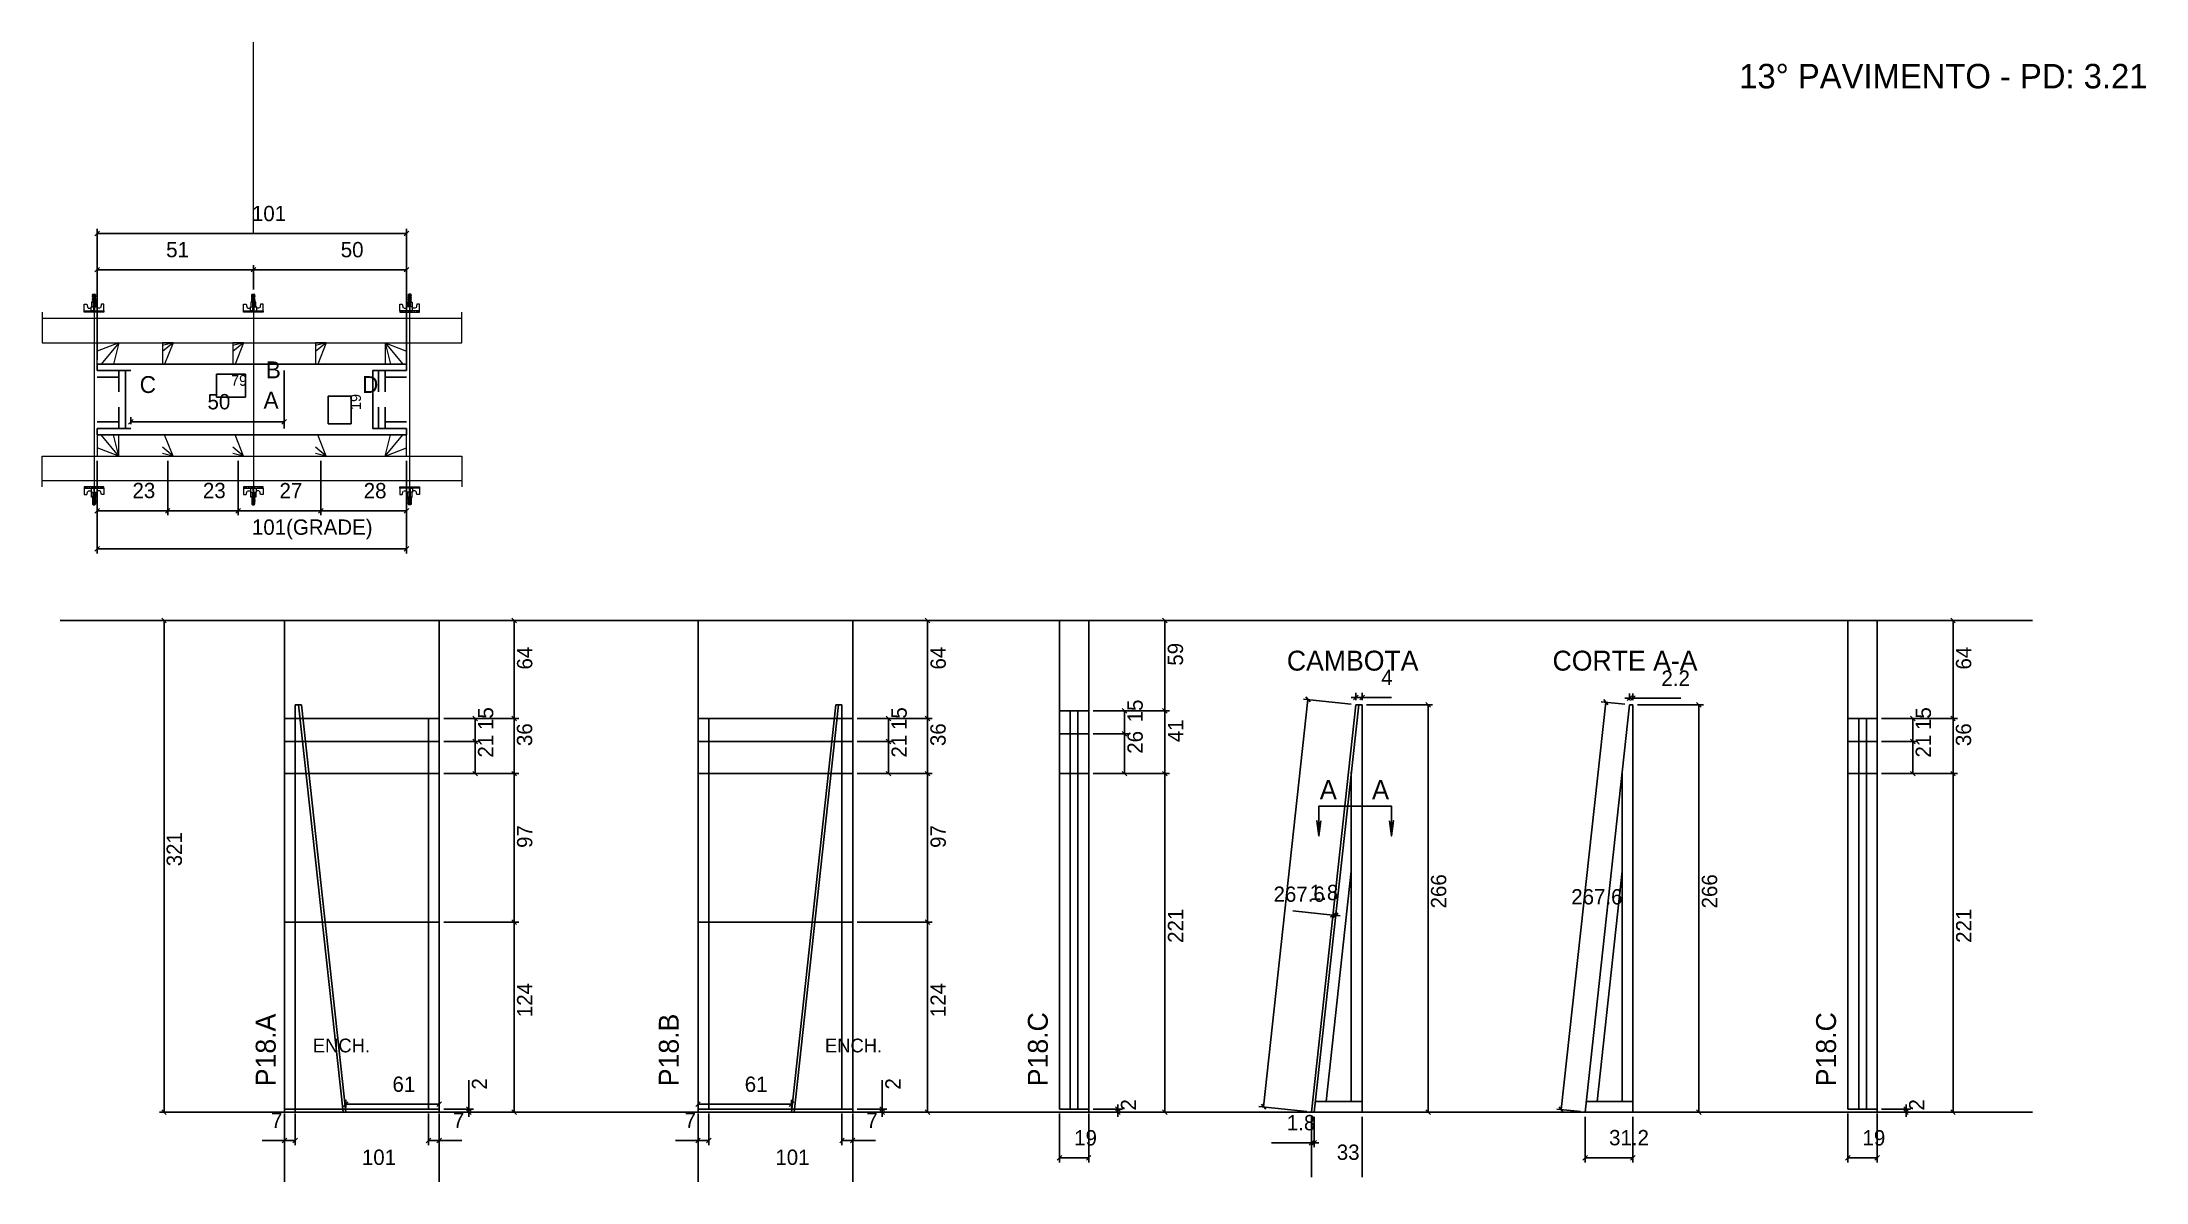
# Model space of a CAD drawing. Header units: metres. Extents: x 6071 to 7445, y 7520 to 8264.
import ezdxf

# ---------------------------------------------------------------- set-up
doc = ezdxf.new("R2010")
doc.units = ezdxf.units.M
for name, color, linetype in [('00 - FELIPE', 7, 'Continuous'), ('1', 7, 'Continuous'), ('9', 7, 'Continuous'), ('CHAPA', 7, 'Continuous'), ('COTA', 7, 'Continuous'), ('Hachura', 7, 'Continuous'), ('Madeira', 7, 'Continuous'), ('NIVEL 2° PAV.', 7, 'Continuous'), ('NOMENCLATURA', 7, 'Continuous'), ('Nível', 7, 'Continuous'), ('Painéis', 7, 'Continuous'), ('Perfil Metálico', 7, 'Continuous'), ('SARR_2.2x7', 7, 'Continuous'), ('SARRAFO', 7, 'Continuous'), ('texto', 7, 'Continuous'), ('Texto Seção', 7, 'Continuous'), ('TEXTO_GERAL', 7, 'Continuous')]:
    doc.layers.add(name, color=color, linetype=linetype)

msp = doc.modelspace()

# ---------------------------------------------------------------- linework, layer by layer
at = {"layer": '00 - FELIPE', "color": 4, "lineweight": 25}
for p, q in [((6869.1, 7568.9), (6898.1, 7834.9)), ((6926.4, 7831.8), (6895.1, 7835.2)), ((6929.4, 7836.3), (6926.4, 7836.3)), ((6929.4, 7834.5), (6929.4, 7839.3)), ((6929.4, 7836.3), (6933.4, 7836.3)), ((6933.4, 7834.5), (6933.4, 7839.3)), ((6933.4, 7836.3), (6952.7, 7836.3)), ((6936.4, 7831.5), (6979.5, 7831.5)), ((6976.5, 7831.5), (6976.5, 7565.5)), ((7063.5, 7567.2), (7092.5, 7833.2)), ((7105.1, 7831.8), (7089.5, 7833.5)), ((7108.1, 7835.8), (7105.1, 7835.8)), ((7108.1, 7834.5), (7108.1, 7838.8)), ((7108.1, 7835.8), (7110.3, 7835.8)), ((7110.3, 7834.5), (7110.3, 7838.8)), ((7110.3, 7835.8), (7141.5, 7835.8)), ((7113.3, 7831.5), (7156.4, 7831.5)), ((7153.4, 7831.5), (7153.4, 7565.5)), ((6914.4, 7694.1), (6888.3, 7697)), ((6916.2, 7693.9), (6914.4, 7694.1)), ((6916.2, 7693.9), (6919.2, 7693.6)), ((6914.1, 7691.4), (6914.1, 7691.1)), ((6915.9, 7691.2), (6915.9, 7690.9)), ((6269.8, 7568.5), (6269.8, 7573.6)), ((6269.8, 7570.6), (6330.8, 7570.6)), ((6330.8, 7568.5), (6330.8, 7573.6)), ((6499.8, 7568.5), (6499.8, 7573.6)), ((6560.8, 7570.6), (6499.8, 7570.6)), ((6560.8, 7568.5), (6560.8, 7573.6)), ((6897.4, 7565.8), (6866.1, 7569.2)), ((6900.4, 7562.7), (6900.4, 7542.5)), ((6900.4, 7562.5), (6900.4, 7523.1)), ((6902.2, 7562.5), (6902.2, 7542.5)), ((6933.4, 7562.5), (6933.4, 7523.1)), ((6936.4, 7565.5), (6979.5, 7565.5)), ((7076.1, 7565.8), (7060.5, 7567.5)), ((7079.1, 7562.5), (7079.1, 7532.6)), ((7110.3, 7562.5), (7110.3, 7532.6)), ((7113.3, 7565.5), (7156.4, 7565.5)), ((6900.4, 7545.5), (6874.2, 7545.5)), ((6902.2, 7545.5), (6900.4, 7545.5)), ((6902.2, 7545.5), (6905.2, 7545.5)), ((7079.1, 7535.6), (7110.3, 7535.6))]:
    msp.add_line(p, q, dxfattribs=at)
at = {"layer": '00 - FELIPE', "color": 0, "lineweight": 25}
for p, q in [((6899.5, 7833.3), (6896.8, 7836.6)), ((6927.9, 7834.8), (6930.9, 7837.8)), ((6934.9, 7837.8), (6931.9, 7834.8)), ((6978, 7830), (6975, 7833)), ((7093.8, 7831.5), (7091.2, 7834.9)), ((7106.6, 7834.3), (7109.6, 7837.3)), ((7111.8, 7837.3), (7108.8, 7834.3)), ((7154.9, 7830), (7151.9, 7833)), ((6912.8, 7692.8), (6916.1, 7695.5)), ((6917.9, 7695.3), (6914.6, 7692.6)), ((6271.3, 7572.1), (6268.3, 7569.1)), ((6329.3, 7569.1), (6332.3, 7572.1)), ((6501.3, 7572.1), (6498.3, 7569.1)), ((6559.3, 7569.1), (6562.3, 7572.1)), ((6867.8, 7570.6), (6870.5, 7567.3)), ((6975, 7567), (6978, 7564)), ((7062.2, 7568.9), (7064.8, 7565.5)), ((7151.9, 7567), (7154.9, 7564)), ((6898.9, 7544), (6901.9, 7547)), ((6903.7, 7547), (6900.7, 7544)), ((7080.6, 7537.1), (7077.6, 7534.1)), ((7108.8, 7534.1), (7111.8, 7537.1))]:
    msp.add_line(p, q, dxfattribs=at)
at = {"layer": '9', "color": 9, "lineweight": 25}
for points in [[(6952.6, 7765.3), (6905.2, 7765.3), (6905.2, 7745.8), (6903.9, 7755.7), (6905.2, 7745.8), (6906.5, 7755.7)], [(6905.2, 7765.3), (6952.6, 7765.3), (6952.6, 7745.8), (6953.9, 7755.7), (6952.6, 7745.8), (6951.3, 7755.7)]]:
    msp.add_lwpolyline(points, dxfattribs=at)
at = {"layer": 'CHAPA', "color": 1, "lineweight": 25}
for points in [[(6107.5, 8049.8), (6107.5, 8053.8), (6309.5, 8053.8), (6309.5, 8049.8)], [(6107.5, 8049.8), (6107.5, 8053.8), (6309.5, 8053.8), (6309.5, 8049.8)], [(6129.5, 8049.8), (6125.9, 8049.8), (6125.9, 8011.8), (6129.5, 8011.8)], [(6129.5, 8049.8), (6125.9, 8049.8), (6125.9, 8011.8), (6129.5, 8011.8)], [(6291.1, 8049.8), (6287.5, 8049.8), (6287.5, 8011.8), (6291.1, 8011.8)], [(6291.1, 8049.8), (6287.5, 8049.8), (6287.5, 8011.8), (6291.1, 8011.8)], [(6107.5, 8011.8), (6107.5, 8007.8), (6309.5, 8007.8), (6309.5, 8011.8)], [(6107.5, 8011.8), (6107.5, 8007.8), (6309.5, 8007.8), (6309.5, 8011.8)]]:
    msp.add_lwpolyline(points, dxfattribs=at)
at = {"layer": 'COTA', "color": 0, "lineweight": 25}
for p, q in [((6109, 8140.7), (6106, 8137.7)), ((6308, 8137.7), (6311, 8140.7)), ((6109, 8117.1), (6106, 8114.1)), ((6211, 8117.1), (6208, 8114.1)), ((6208, 8114.1), (6211, 8117.1)), ((6308, 8114.1), (6311, 8117.1)), ((6131, 8017.8), (6128, 8014.8)), ((6228, 8014.8), (6231, 8017.8)), ((6109, 7959.7), (6106, 7956.7)), ((6152, 7956.7), (6155, 7959.7)), ((6155, 7959.7), (6152, 7956.7)), ((6198, 7956.7), (6201, 7959.7)), ((6201, 7959.7), (6198, 7956.7)), ((6252, 7956.7), (6255, 7959.7)), ((6255, 7959.7), (6252, 7956.7)), ((6308, 7956.7), (6311, 7959.7)), ((6109, 7934.8), (6106, 7931.8)), ((6308, 7931.8), (6311, 7934.8)), ((6381.2, 7885), (6378.2, 7888)), ((6651.2, 7885), (6648.2, 7888)), ((6806.1, 7885), (6803.1, 7888)), ((7320.8, 7885), (7317.8, 7888)), ((6378.2, 7824), (6381.2, 7821)), ((6648.2, 7824), (6651.2, 7821)), ((6803.1, 7829), (6806.1, 7826)), ((7317.8, 7824), (7320.8, 7821)), ((6381.2, 7785), (6378.2, 7788)), ((6651.2, 7785), (6648.2, 7788)), ((6806.1, 7785), (6803.1, 7788)), ((7320.8, 7785), (7317.8, 7788)), ((6381.2, 7688), (6378.2, 7691)), ((6378.2, 7691), (6381.2, 7688)), ((6651.2, 7688), (6648.2, 7691)), ((6648.2, 7691), (6651.2, 7688)), ((6348.6, 7569), (6351.6, 7566)), ((6351.6, 7564), (6348.6, 7567)), ((6378.2, 7567), (6381.2, 7564)), ((6618.6, 7569), (6621.6, 7566)), ((6621.6, 7564), (6618.6, 7567)), ((6648.2, 7567), (6651.2, 7564)), ((6772.4, 7569), (6775.4, 7566)), ((6775.4, 7564), (6772.4, 7567)), ((6803.1, 7567), (6806.1, 7564)), ((7287.1, 7569), (7290.1, 7566)), ((7290.1, 7564), (7287.1, 7567)), ((7317.8, 7567), (7320.8, 7564)), ((6231.3, 7548.5), (6228.3, 7545.5)), ((6235.3, 7545.5), (6238.3, 7548.5)), ((6325.3, 7548.5), (6322.3, 7545.5)), ((6329.3, 7545.5), (6332.3, 7548.5)), ((6501.3, 7548.5), (6498.3, 7545.5)), ((6505.3, 7545.5), (6508.3, 7548.5)), ((6595.3, 7548.5), (6592.3, 7545.5)), ((6599.3, 7545.5), (6602.3, 7548.5)), ((6737.4, 7537.1), (6734.4, 7534.1)), ((6753.4, 7534.1), (6756.4, 7537.1)), ((7252.2, 7537.1), (7249.2, 7534.1)), ((7268.2, 7534.1), (7271.2, 7537.1))]:
    msp.add_line(p, q, dxfattribs=at)
at = {"layer": 'COTA', "color": 241, "lineweight": 25}
for p, q in [((6107.5, 8056.8), (6107.5, 8142.2)), ((6309.5, 8139.2), (6107.5, 8139.2)), ((6309.5, 8056.8), (6309.5, 8142.2)), ((6107.5, 8090.8), (6107.5, 8118.6)), ((6107.5, 8115.6), (6209.5, 8115.6)), ((6209.5, 8102.6), (6209.5, 8118.6)), ((6209.5, 8102.6), (6209.5, 8118.6)), ((6309.5, 8115.6), (6209.5, 8115.6)), ((6309.5, 8090.8), (6309.5, 8118.6)), ((6229.5, 8011.8), (6229.5, 8049.8)), ((6129.5, 8014.8), (6129.5, 8019.3)), ((6129.5, 8016.3), (6229.5, 8016.3)), ((6229.5, 8014.8), (6229.5, 8019.3)), ((6107.5, 7990.8), (6107.5, 7930.3)), ((6107.5, 7990.8), (6107.5, 7955.2)), ((6153.5, 7990.8), (6153.5, 7955.2)), ((6153.5, 7990.8), (6153.5, 7955.2)), ((6199.5, 7990.8), (6199.5, 7955.2)), ((6199.5, 7990.8), (6199.5, 7955.2)), ((6253.5, 7990.8), (6253.5, 7955.2)), ((6253.5, 7990.8), (6253.5, 7955.2)), ((6309.5, 7990.8), (6309.5, 7930.3)), ((6309.5, 7990.8), (6309.5, 7955.2)), ((6107.5, 7958.2), (6153.5, 7958.2)), ((6153.5, 7958.2), (6199.5, 7958.2)), ((6199.5, 7958.2), (6253.5, 7958.2)), ((6253.5, 7958.2), (6309.5, 7958.2)), ((6309.5, 7933.3), (6107.5, 7933.3)), ((6229.8, 7886.5), (6330.8, 7886.5)), ((6229.8, 7822.5), (6229.8, 7886.5)), ((6330.8, 7886.5), (6330.8, 7822.5)), ((6499.8, 7886.5), (6600.8, 7886.5)), ((6499.8, 7822.5), (6499.8, 7886.5)), ((6600.8, 7886.5), (6600.8, 7822.5)), ((6240.8, 7831.5), (6236.8, 7831.5)), ((6236.8, 7831.5), (6236.8, 7822.5)), ((6268, 7565.5), (6239, 7831.5)), ((6269.8, 7565.5), (6240.8, 7831.5)), ((6589.8, 7831.5), (6560.8, 7565.5)), ((6591.6, 7831.5), (6562.6, 7565.5)), ((6593.8, 7831.5), (6589.8, 7831.5)), ((6593.8, 7822.5), (6593.8, 7831.5)), ((6236.8, 7565.5), (6236.8, 7567.5)), ((6269.8, 7565.5), (6236.8, 7565.5))]:
    msp.add_line(p, q, dxfattribs=at)
at = {"layer": 'COTA', "color": 180, "lineweight": 25}
for p, q in [((6204.4, 8047.3), (6185.4, 8047.3)), ((6185.4, 8047.3), (6185.4, 8032.3)), ((6204.4, 8032.3), (6204.4, 8047.3)), ((6185.4, 8032.3), (6204.4, 8032.3)), ((6273.2, 8033), (6258.2, 8033)), ((6258.2, 8033), (6258.2, 8015)), ((6273.2, 8015), (6273.2, 8033)), ((6258.2, 8015), (6273.2, 8015))]:
    msp.add_line(p, q, dxfattribs=at)
at = {"layer": 'COTA', "color": 4, "lineweight": 25}
for p, q in [((6333.8, 7886.5), (6382.7, 7886.5)), ((6379.7, 7822.5), (6379.7, 7886.5)), ((6603.8, 7886.5), (6652.7, 7886.5)), ((6649.7, 7822.5), (6649.7, 7886.5)), ((6757.9, 7886.5), (6807.6, 7886.5)), ((6804.6, 7827.5), (6804.6, 7886.5)), ((7272.7, 7886.5), (7322.3, 7886.5)), ((7319.3, 7822.5), (7319.3, 7886.5)), ((6333.8, 7822.5), (6382.7, 7822.5)), ((6603.8, 7822.5), (6652.7, 7822.5)), ((6757.9, 7827.5), (6807.6, 7827.5)), ((7272.7, 7822.5), (7322.3, 7822.5)), ((6333.8, 7786.5), (6382.7, 7786.5)), ((6379.7, 7786.5), (6379.7, 7689.5)), ((6603.8, 7786.5), (6652.7, 7786.5)), ((6649.7, 7786.5), (6649.7, 7689.5)), ((6757.9, 7786.5), (6807.6, 7786.5)), ((6804.6, 7565.5), (6804.6, 7786.5)), ((7272.7, 7786.5), (7322.3, 7786.5)), ((7319.3, 7565.5), (7319.3, 7786.5)), ((6333.8, 7689.5), (6382.7, 7689.5)), ((6333.8, 7689.5), (6382.7, 7689.5)), ((6379.7, 7565.5), (6379.7, 7689.5)), ((6603.8, 7689.5), (6652.7, 7689.5)), ((6603.8, 7689.5), (6652.7, 7689.5)), ((6649.7, 7565.5), (6649.7, 7689.5)), ((6350.1, 7567.5), (6350.1, 7586.3)), ((6620.1, 7567.5), (6620.1, 7586.3)), ((6773.9, 7567.5), (6773.9, 7570.5)), ((7288.6, 7567.5), (7288.6, 7570.5)), ((6229.8, 7564.5), (6229.8, 7519.9)), ((6229.8, 7562.5), (6229.8, 7544)), ((6236.8, 7564.5), (6236.8, 7544)), ((6323.8, 7564.5), (6323.8, 7544)), ((6330.8, 7564.5), (6330.8, 7519.9)), ((6330.8, 7562.5), (6330.8, 7544)), ((6333.8, 7567.5), (6353.1, 7567.5)), ((6333.8, 7565.5), (6353.1, 7565.5)), ((6333.8, 7565.5), (6382.7, 7565.5)), ((6350.1, 7565.5), (6350.1, 7567.5)), ((6350.1, 7565.5), (6350.1, 7562.5)), ((6499.8, 7564.5), (6499.8, 7519.9)), ((6499.8, 7562.5), (6499.8, 7544)), ((6506.8, 7564.5), (6506.8, 7544)), ((6593.8, 7564.5), (6593.8, 7544)), ((6600.8, 7564.5), (6600.8, 7519.9)), ((6600.8, 7562.5), (6600.8, 7544)), ((6603.8, 7567.5), (6623.1, 7567.5)), ((6603.8, 7565.5), (6623.1, 7565.5)), ((6603.8, 7565.5), (6652.7, 7565.5)), ((6620.1, 7565.5), (6620.1, 7567.5)), ((6620.1, 7565.5), (6620.1, 7562.5)), ((6735.9, 7564.5), (6735.9, 7532.6)), ((6754.9, 7564.5), (6754.9, 7532.6)), ((6757.9, 7567.5), (6776.9, 7567.5)), ((6757.9, 7565.5), (6776.9, 7565.5)), ((6757.9, 7565.5), (6807.6, 7565.5)), ((6773.9, 7565.5), (6773.9, 7567.5)), ((6773.9, 7565.5), (6773.9, 7562.5)), ((7250.7, 7564.5), (7250.7, 7532.6)), ((7269.7, 7564.5), (7269.7, 7532.6)), ((7272.7, 7567.5), (7291.6, 7567.5)), ((7272.7, 7565.5), (7291.6, 7565.5)), ((7272.7, 7565.5), (7322.3, 7565.5)), ((7288.6, 7565.5), (7288.6, 7567.5)), ((7288.6, 7565.5), (7288.6, 7562.5)), ((6229.8, 7547), (6215.1, 7547)), ((6236.8, 7547), (6229.8, 7547)), ((6323.8, 7547), (6330.8, 7547)), ((6330.8, 7547), (6345.6, 7547)), ((6499.8, 7547), (6485.1, 7547)), ((6506.8, 7547), (6499.8, 7547)), ((6593.8, 7547), (6600.8, 7547)), ((6600.8, 7547), (6615.6, 7547)), ((6735.9, 7535.6), (6754.9, 7535.6)), ((7250.7, 7535.6), (7269.7, 7535.6))]:
    msp.add_line(p, q, dxfattribs=at)
at = {"layer": 'COTA', "color": 241, "lineweight": 25}
for points in [[(6754.9, 7827.5), (6754.9, 7886.5), (6735.9, 7886.5), (6735.9, 7827.5)], [(7269.7, 7822.5), (7269.7, 7886.5), (7250.7, 7886.5), (7250.7, 7822.5)]]:
    msp.add_lwpolyline(points, dxfattribs=at)
at = {"layer": 'Hachura', "color": 0, "lineweight": 9}
for p, q in [((6099, 8087.8), (6099, 8093)), ((6099, 8093), (6100.7, 8093)), ((6100.7, 8093), (6101.3, 8090.8)), ((6107.1, 8094.5), (6103.8, 8094.5)), ((6107.1, 8094.5), (6103.8, 8094.5)), ((6103.8, 8094.5), (6103.8, 8091.3)), ((6106.5, 8097.6), (6104.3, 8098.7)), ((6106.5, 8096.4), (6104.3, 8097.5)), ((6106.5, 8095.3), (6104.3, 8096.3)), ((6105.6, 8094.5), (6104.3, 8095.2)), ((6104.4, 8099.3), (6104.8, 8099.6)), ((6104.4, 8099), (6104.4, 8099.3)), ((6106.4, 8099.3), (6104.4, 8099.3)), ((6104.4, 8099), (6106.4, 8098)), ((6104.4, 8099), (6106.4, 8098)), ((6104.4, 8098.9), (6106.5, 8097.8)), ((6104.4, 8097.8), (6104.4, 8098.5)), ((6106.4, 8097.5), (6104.4, 8098.5)), ((6104.4, 8097.8), (6106.4, 8096.9)), ((6104.4, 8097.7), (6106.5, 8096.7)), ((6104.4, 8096.7), (6104.4, 8097.3)), ((6106.4, 8096.3), (6104.4, 8097.3)), ((6104.4, 8097.1), (6104.4, 8097.3)), ((6104.4, 8096.7), (6106.4, 8095.7)), ((6104.4, 8096.6), (6106.5, 8095.5)), ((6104.4, 8095.5), (6104.4, 8096.2)), ((6106.4, 8095.2), (6104.4, 8096.2)), ((6104.4, 8095.5), (6106.4, 8094.5)), ((6105.3, 8094.5), (6104.4, 8095)), ((6104.4, 8094.5), (6104.4, 8095)), ((6104.8, 8099.6), (6106, 8099.6)), ((6104.8, 8094.5), (6104.8, 8091.3)), ((6106.4, 8098.7), (6105.1, 8099.3)), ((6106.5, 8098.7), (6105.3, 8099.3)), ((6105.9, 8099.3), (6106.5, 8099)), ((6106.4, 8099.3), (6106, 8099.6)), ((6106.1, 8099.3), (6106.4, 8099.2)), ((6106.4, 8098.7), (6106.4, 8098)), ((6106.4, 8096.9), (6106.4, 8097.5)), ((6106.4, 8096.1), (6106.4, 8096.3)), ((6106.4, 8096.1), (6106.4, 8095.7)), ((6106.4, 8095.2), (6106.4, 8094.5)), ((6106.4, 8094.5), (6106.4, 8091.3)), ((6107.1, 8091.3), (6107.1, 8094.5)), ((6110.2, 8093), (6109.7, 8090.8)), ((6111.9, 8093), (6110.2, 8093)), ((6111.9, 8088.7), (6111.9, 8093)), ((6203, 8087.8), (6203, 8093)), ((6203, 8093), (6204.7, 8093)), ((6204.7, 8093), (6205.3, 8090.8)), ((6211.1, 8094.5), (6207.8, 8094.5)), ((6211.1, 8094.5), (6207.8, 8094.5)), ((6207.8, 8094.5), (6207.8, 8091.3)), ((6210.5, 8097.6), (6208.3, 8098.7)), ((6210.5, 8096.4), (6208.3, 8097.5)), ((6210.5, 8095.3), (6208.3, 8096.3)), ((6209.6, 8094.5), (6208.3, 8095.2)), ((6208.4, 8099.3), (6208.8, 8099.6)), ((6208.4, 8099), (6208.4, 8099.3)), ((6210.4, 8099.3), (6208.4, 8099.3)), ((6208.4, 8099), (6210.4, 8098)), ((6208.4, 8099), (6210.4, 8098)), ((6208.4, 8098.9), (6210.5, 8097.8)), ((6208.4, 8097.8), (6208.4, 8098.5)), ((6210.4, 8097.5), (6208.4, 8098.5)), ((6208.4, 8097.8), (6210.4, 8096.9)), ((6208.4, 8097.7), (6210.5, 8096.7)), ((6208.4, 8096.7), (6208.4, 8097.3)), ((6210.4, 8096.3), (6208.4, 8097.3)), ((6208.4, 8097.1), (6208.4, 8097.3)), ((6208.4, 8096.7), (6210.4, 8095.7)), ((6208.4, 8096.6), (6210.5, 8095.5)), ((6208.4, 8095.5), (6208.4, 8096.2)), ((6210.4, 8095.2), (6208.4, 8096.2)), ((6208.4, 8095.5), (6210.4, 8094.5)), ((6209.3, 8094.5), (6208.4, 8095)), ((6208.4, 8094.5), (6208.4, 8095)), ((6208.8, 8099.6), (6210, 8099.6)), ((6208.8, 8094.5), (6208.8, 8091.3)), ((6210.4, 8098.7), (6209.1, 8099.3)), ((6210.5, 8098.7), (6209.3, 8099.3)), ((6209.9, 8099.3), (6210.5, 8099)), ((6210.4, 8099.3), (6210, 8099.6)), ((6210.1, 8099.3), (6210.4, 8099.2)), ((6210.4, 8098.7), (6210.4, 8098)), ((6210.4, 8096.9), (6210.4, 8097.5)), ((6210.4, 8096.1), (6210.4, 8096.3)), ((6210.4, 8096.1), (6210.4, 8095.7)), ((6210.4, 8095.2), (6210.4, 8094.5)), ((6210.4, 8094.5), (6210.4, 8091.3)), ((6211.1, 8091.3), (6211.1, 8094.5)), ((6214.2, 8093), (6213.7, 8090.8)), ((6215.9, 8093), (6214.2, 8093)), ((6215.9, 8088.7), (6215.9, 8093)), ((6305, 8088.7), (6305, 8093)), ((6305, 8093), (6306.7, 8093)), ((6306.7, 8093), (6307.3, 8090.8)), ((6309.8, 8094.5), (6313.1, 8094.5)), ((6309.8, 8094.5), (6313.1, 8094.5)), ((6309.8, 8091.3), (6309.8, 8094.5)), ((6311.1, 8099.3), (6310.4, 8099)), ((6312.6, 8098.9), (6310.4, 8097.8)), ((6312.6, 8097.7), (6310.4, 8096.7)), ((6312.6, 8096.6), (6310.4, 8095.5)), ((6310.5, 8098.7), (6311.6, 8099.3)), ((6310.5, 8097.6), (6312.6, 8098.7)), ((6310.5, 8096.4), (6312.6, 8097.5)), ((6310.5, 8095.3), (6312.6, 8096.3)), ((6310.6, 8099.3), (6310.9, 8099.6)), ((6310.8, 8099.3), (6310.6, 8099.2)), ((6310.6, 8098.7), (6311.9, 8099.3)), ((6310.6, 8099.3), (6312.5, 8099.3)), ((6312.5, 8099), (6310.6, 8098)), ((6312.5, 8099), (6310.6, 8098)), ((6310.6, 8098.7), (6310.6, 8098)), ((6310.6, 8097.5), (6312.5, 8098.5)), ((6312.5, 8097.8), (6310.6, 8096.9)), ((6310.6, 8096.9), (6310.6, 8097.5)), ((6310.6, 8096.3), (6312.5, 8097.3)), ((6312.5, 8096.7), (6310.6, 8095.7)), ((6310.6, 8096.1), (6310.6, 8096.3)), ((6310.6, 8095.2), (6312.5, 8096.2)), ((6310.6, 8096.1), (6310.6, 8095.7)), ((6312.5, 8095.5), (6310.6, 8094.5)), ((6310.6, 8095.2), (6310.6, 8094.5)), ((6310.6, 8094.5), (6310.6, 8091.3)), ((6312.2, 8099.6), (6310.9, 8099.6)), ((6311.3, 8094.5), (6312.6, 8095.2)), ((6311.6, 8094.5), (6312.5, 8095)), ((6312.1, 8094.5), (6312.1, 8091.3)), ((6312.5, 8099.3), (6312.2, 8099.6)), ((6312.5, 8099), (6312.5, 8099.3)), ((6312.5, 8097.8), (6312.5, 8098.5)), ((6312.5, 8096.7), (6312.5, 8097.3)), ((6312.5, 8097.1), (6312.5, 8097.3)), ((6312.5, 8095.5), (6312.5, 8096.2)), ((6312.5, 8094.5), (6312.5, 8095)), ((6313.1, 8094.5), (6313.1, 8091.3)), ((6316.2, 8093), (6315.7, 8090.8)), ((6317.9, 8093), (6316.2, 8093)), ((6317.9, 8087.8), (6317.9, 8093)), ((6099, 8088.7), (6111.9, 8088.7)), ((6099, 8088.7), (6104.2, 8088.7)), ((6111.9, 8087.8), (6099, 8087.8)), ((6099.2, 8088.8), (6099.2, 8087.8)), ((6099.4, 8088.8), (6099.4, 8087.8)), ((6099.7, 8088.8), (6099.7, 8087.8)), ((6100.2, 8088.8), (6100.2, 8087.8)), ((6101, 8088.8), (6101, 8087.8)), ((6101.6, 8090.5), (6103.5, 8090.5)), ((6102.4, 8088.8), (6102.4, 8087.8)), ((6111, 8087.8), (6103.1, 8087.8)), ((6103.5, 8091.3), (6107.4, 8091.3)), ((6103.5, 8088.7), (6103.5, 8091.3)), ((6105.5, 8088.7), (6103.5, 8088.7)), ((6104.2, 8088.7), (6104.8, 8088.7)), ((6104.5, 8088.4), (6104.5, 8088.6)), ((6104.5, 8088), (6104.5, 8088.4)), ((6105.2, 8088.7), (6105.2, 8090.7)), ((6105.5, 8088.7), (6105.5, 8087.8)), ((6105.7, 8090.7), (6105.7, 8088.7)), ((6106.4, 8088.6), (6106.4, 8088.2)), ((6107.4, 8091.3), (6107.1, 8091.3)), ((6107.4, 8091.3), (6107.1, 8091.3)), ((6107.4, 8091.3), (6107.4, 8088.7)), ((6109.3, 8090.5), (6107.4, 8090.5)), ((6108.5, 8088.8), (6108.5, 8087.8)), ((6109.9, 8088.8), (6109.9, 8087.8)), ((6110.8, 8088.8), (6110.8, 8087.8)), ((6111.2, 8088.8), (6111.2, 8087.8)), ((6111.6, 8088.8), (6111.6, 8087.8)), ((6111.8, 8088.8), (6111.8, 8087.8)), ((6111.9, 8088.7), (6111.9, 8087.8)), ((6203, 8088.7), (6215.9, 8088.7)), ((6203, 8088.7), (6208.2, 8088.7)), ((6215.9, 8087.8), (6203, 8087.8)), ((6203.2, 8088.8), (6203.2, 8087.8)), ((6203.4, 8088.8), (6203.4, 8087.8)), ((6203.7, 8088.8), (6203.7, 8087.8)), ((6204.2, 8088.8), (6204.2, 8087.8)), ((6205, 8088.8), (6205, 8087.8)), ((6205.6, 8090.5), (6207.5, 8090.5)), ((6206.4, 8088.8), (6206.4, 8087.8)), ((6215, 8087.8), (6207.1, 8087.8)), ((6207.5, 8091.3), (6211.4, 8091.3)), ((6207.5, 8088.7), (6207.5, 8091.3)), ((6209.5, 8088.7), (6207.5, 8088.7)), ((6208.2, 8088.7), (6208.8, 8088.7)), ((6208.5, 8088.4), (6208.5, 8088.6)), ((6208.5, 8088), (6208.5, 8088.4)), ((6209.2, 8088.7), (6209.2, 8090.7)), ((6209.5, 8088.7), (6209.5, 8087.8)), ((6209.7, 8090.7), (6209.7, 8088.7)), ((6210.4, 8088.6), (6210.4, 8088.2)), ((6211.4, 8091.3), (6211.1, 8091.3)), ((6211.4, 8091.3), (6211.1, 8091.3)), ((6211.4, 8091.3), (6211.4, 8088.7)), ((6213.3, 8090.5), (6211.4, 8090.5)), ((6212.5, 8088.8), (6212.5, 8087.8)), ((6213.9, 8088.8), (6213.9, 8087.8)), ((6214.8, 8088.8), (6214.8, 8087.8)), ((6215.2, 8088.8), (6215.2, 8087.8)), ((6215.6, 8088.8), (6215.6, 8087.8)), ((6215.8, 8088.8), (6215.8, 8087.8)), ((6215.9, 8088.7), (6215.9, 8087.8)), ((6317.9, 8088.7), (6305, 8088.7)), ((6305, 8088.7), (6305, 8087.8)), ((6305, 8087.8), (6317.9, 8087.8)), ((6305.2, 8088.8), (6305.2, 8087.8)), ((6305.4, 8088.8), (6305.4, 8087.8)), ((6305.7, 8088.8), (6305.7, 8087.8)), ((6306, 8087.8), (6313.8, 8087.8)), ((6306.2, 8088.8), (6306.2, 8087.8)), ((6307, 8088.8), (6307, 8087.8)), ((6307.6, 8090.5), (6309.5, 8090.5)), ((6308.4, 8088.8), (6308.4, 8087.8)), ((6313.4, 8091.3), (6309.5, 8091.3)), ((6309.5, 8091.3), (6309.5, 8088.7)), ((6309.5, 8091.3), (6309.8, 8091.3)), ((6309.5, 8091.3), (6309.8, 8091.3)), ((6310.5, 8088.6), (6310.5, 8088.2)), ((6311.3, 8090.7), (6311.3, 8088.7)), ((6311.5, 8088.7), (6313.4, 8088.7)), ((6311.5, 8088.7), (6311.5, 8087.8)), ((6311.8, 8088.7), (6311.8, 8090.7)), ((6312.8, 8088.7), (6312.1, 8088.7)), ((6312.4, 8088.4), (6312.4, 8088.6)), ((6312.4, 8088), (6312.4, 8088.4)), ((6317.9, 8088.7), (6312.8, 8088.7)), ((6313.4, 8088.7), (6313.4, 8091.3)), ((6315.3, 8090.5), (6313.4, 8090.5)), ((6314.5, 8088.8), (6314.5, 8087.8)), ((6315.9, 8088.8), (6315.9, 8087.8)), ((6316.8, 8088.8), (6316.8, 8087.8)), ((6317.2, 8088.8), (6317.2, 8087.8)), ((6317.6, 8088.8), (6317.6, 8087.8)), ((6317.8, 8088.8), (6317.8, 8087.8)), ((6111.9, 7973.8), (6099, 7973.8)), ((6099, 7973.8), (6099, 7968.7)), ((6099, 7972.9), (6111.9, 7972.9)), ((6099, 7972.9), (6104.2, 7972.9)), ((6099, 7968.7), (6100.7, 7968.7)), ((6099.2, 7972.9), (6099.2, 7973.8)), ((6099.4, 7972.9), (6099.4, 7973.8)), ((6099.7, 7972.9), (6099.7, 7973.8)), ((6100.2, 7972.9), (6100.2, 7973.8)), ((6100.7, 7968.7), (6101.3, 7970.9)), ((6101, 7972.9), (6101, 7973.8)), ((6101.6, 7971.1), (6103.5, 7971.1)), ((6102.4, 7972.9), (6102.4, 7973.8)), ((6111, 7973.8), (6103.1, 7973.8)), ((6105.5, 7972.9), (6103.5, 7972.9)), ((6103.5, 7972.9), (6103.5, 7970.4)), ((6103.5, 7970.4), (6107.4, 7970.4)), ((6103.8, 7967.1), (6103.8, 7970.4)), ((6104.2, 7972.9), (6104.8, 7972.9)), ((6104.5, 7973.7), (6104.5, 7973.2)), ((6104.5, 7973.2), (6104.5, 7973)), ((6104.8, 7967.1), (6104.8, 7970.4)), ((6105.2, 7972.9), (6105.2, 7970.9)), ((6105.5, 7972.9), (6105.5, 7973.8)), ((6105.7, 7970.9), (6105.7, 7972.9)), ((6106.4, 7973.1), (6106.4, 7973.5)), ((6106.4, 7967.1), (6106.4, 7970.4)), ((6107.1, 7970.4), (6107.1, 7967.1)), ((6107.4, 7970.4), (6107.1, 7970.4)), ((6107.4, 7970.4), (6107.1, 7970.4)), ((6107.4, 7970.4), (6107.4, 7972.9)), ((6109.3, 7971.1), (6107.4, 7971.1)), ((6108.5, 7972.9), (6108.5, 7973.8)), ((6110.2, 7968.7), (6109.7, 7970.9)), ((6109.9, 7972.9), (6109.9, 7973.8)), ((6111.9, 7968.7), (6110.2, 7968.7)), ((6110.8, 7972.9), (6110.8, 7973.8)), ((6111.2, 7972.9), (6111.2, 7973.8)), ((6111.6, 7972.9), (6111.6, 7973.8)), ((6111.8, 7972.9), (6111.8, 7973.8)), ((6111.9, 7972.9), (6111.9, 7973.8)), ((6111.9, 7972.9), (6111.9, 7968.7)), ((6215.9, 7973.8), (6203, 7973.8)), ((6203, 7973.8), (6203, 7968.7)), ((6203, 7972.9), (6215.9, 7972.9)), ((6203, 7972.9), (6208.2, 7972.9)), ((6203, 7968.7), (6204.7, 7968.7)), ((6203.2, 7972.9), (6203.2, 7973.8)), ((6203.4, 7972.9), (6203.4, 7973.8)), ((6203.7, 7972.9), (6203.7, 7973.8)), ((6204.2, 7972.9), (6204.2, 7973.8)), ((6204.7, 7968.7), (6205.3, 7970.9)), ((6205, 7972.9), (6205, 7973.8)), ((6205.6, 7971.1), (6207.5, 7971.1)), ((6206.4, 7972.9), (6206.4, 7973.8)), ((6215, 7973.8), (6207.1, 7973.8)), ((6209.5, 7972.9), (6207.5, 7972.9)), ((6207.5, 7972.9), (6207.5, 7970.4)), ((6207.5, 7970.4), (6211.4, 7970.4)), ((6207.8, 7967.1), (6207.8, 7970.4)), ((6208.2, 7972.9), (6208.8, 7972.9)), ((6208.5, 7973.7), (6208.5, 7973.2)), ((6208.5, 7973.2), (6208.5, 7973)), ((6208.8, 7967.1), (6208.8, 7970.4)), ((6209.2, 7972.9), (6209.2, 7970.9)), ((6209.5, 7972.9), (6209.5, 7973.8)), ((6209.7, 7970.9), (6209.7, 7972.9)), ((6210.4, 7973.1), (6210.4, 7973.5)), ((6210.4, 7967.1), (6210.4, 7970.4)), ((6211.1, 7970.4), (6211.1, 7967.1)), ((6211.4, 7970.4), (6211.1, 7970.4)), ((6211.4, 7970.4), (6211.1, 7970.4)), ((6211.4, 7970.4), (6211.4, 7972.9)), ((6213.3, 7971.1), (6211.4, 7971.1)), ((6212.5, 7972.9), (6212.5, 7973.8)), ((6214.2, 7968.7), (6213.7, 7970.9)), ((6213.9, 7972.9), (6213.9, 7973.8)), ((6215.9, 7968.7), (6214.2, 7968.7)), ((6214.8, 7972.9), (6214.8, 7973.8)), ((6215.2, 7972.9), (6215.2, 7973.8)), ((6215.6, 7972.9), (6215.6, 7973.8)), ((6215.8, 7972.9), (6215.8, 7973.8)), ((6215.9, 7972.9), (6215.9, 7973.8)), ((6215.9, 7972.9), (6215.9, 7968.7)), ((6305, 7973.8), (6317.9, 7973.8)), ((6305, 7972.9), (6305, 7973.8)), ((6317.9, 7972.9), (6305, 7972.9)), ((6305, 7972.9), (6305, 7968.7)), ((6305, 7968.7), (6306.7, 7968.7)), ((6305.2, 7972.9), (6305.2, 7973.8)), ((6305.4, 7972.9), (6305.4, 7973.8)), ((6305.7, 7972.9), (6305.7, 7973.8)), ((6306, 7973.8), (6313.8, 7973.8)), ((6306.2, 7972.9), (6306.2, 7973.8)), ((6306.7, 7968.7), (6307.3, 7970.9)), ((6307, 7972.9), (6307, 7973.8)), ((6307.6, 7971.1), (6309.5, 7971.1)), ((6308.4, 7972.9), (6308.4, 7973.8)), ((6309.5, 7970.4), (6309.5, 7972.9)), ((6313.4, 7970.4), (6309.5, 7970.4)), ((6309.5, 7970.4), (6309.8, 7970.4)), ((6309.5, 7970.4), (6309.8, 7970.4)), ((6309.8, 7970.4), (6309.8, 7967.1)), ((6310.5, 7973.1), (6310.5, 7973.5)), ((6310.6, 7967.1), (6310.6, 7970.4)), ((6311.3, 7970.9), (6311.3, 7972.9)), ((6311.5, 7972.9), (6311.5, 7973.8)), ((6311.5, 7972.9), (6313.4, 7972.9)), ((6311.8, 7972.9), (6311.8, 7970.9)), ((6312.8, 7972.9), (6312.1, 7972.9)), ((6312.1, 7967.1), (6312.1, 7970.4)), ((6312.4, 7973.7), (6312.4, 7973.2)), ((6312.4, 7973.2), (6312.4, 7973)), ((6317.9, 7972.9), (6312.8, 7972.9)), ((6313.1, 7967.1), (6313.1, 7970.4)), ((6313.4, 7972.9), (6313.4, 7970.4)), ((6315.3, 7971.1), (6313.4, 7971.1)), ((6314.5, 7972.9), (6314.5, 7973.8)), ((6316.2, 7968.7), (6315.7, 7970.9)), ((6315.9, 7972.9), (6315.9, 7973.8)), ((6317.9, 7968.7), (6316.2, 7968.7)), ((6316.8, 7972.9), (6316.8, 7973.8)), ((6317.2, 7972.9), (6317.2, 7973.8)), ((6317.6, 7972.9), (6317.6, 7973.8)), ((6317.8, 7972.9), (6317.8, 7973.8)), ((6317.9, 7973.8), (6317.9, 7968.7)), ((6107.1, 7967.2), (6103.8, 7967.2)), ((6107.1, 7967.1), (6103.8, 7967.1)), ((6105.6, 7967.1), (6104.3, 7966.5)), ((6106.5, 7966.4), (6104.3, 7965.3)), ((6106.5, 7965.2), (6104.3, 7964.2)), ((6106.5, 7964.1), (6104.3, 7963)), ((6104.4, 7966.2), (6106.4, 7967.1)), ((6105.3, 7967.1), (6104.4, 7966.7)), ((6104.4, 7967.1), (6104.4, 7966.7)), ((6106.4, 7966.5), (6104.4, 7965.5)), ((6104.4, 7966.2), (6104.4, 7965.5)), ((6104.4, 7965.1), (6106.5, 7966.2)), ((6104.4, 7965), (6106.4, 7966)), ((6106.4, 7965.3), (6104.4, 7964.4)), ((6104.4, 7965), (6104.4, 7964.4)), ((6104.4, 7963.9), (6106.5, 7965)), ((6104.4, 7963.8), (6106.4, 7964.8)), ((6104.4, 7964.6), (6104.4, 7964.4)), ((6106.4, 7964.2), (6104.4, 7963.2)), ((6104.4, 7962.8), (6106.5, 7963.9)), ((6104.4, 7963.8), (6104.4, 7963.2)), ((6104.4, 7962.7), (6106.4, 7963.6)), ((6104.4, 7962.7), (6106.4, 7963.6)), ((6104.4, 7962.7), (6104.4, 7962.4)), ((6104.4, 7962.4), (6104.8, 7962)), ((6106.4, 7962.4), (6104.4, 7962.4)), ((6104.8, 7962), (6106, 7962)), ((6106.4, 7963), (6105.1, 7962.4)), ((6106.5, 7962.9), (6105.3, 7962.4)), ((6105.9, 7962.4), (6106.5, 7962.7)), ((6106.4, 7962.4), (6106, 7962)), ((6106.1, 7962.4), (6106.4, 7962.5)), ((6106.4, 7966.5), (6106.4, 7967.1)), ((6106.4, 7965.5), (6106.4, 7966)), ((6106.4, 7965.5), (6106.4, 7965.3)), ((6106.4, 7964.8), (6106.4, 7964.2)), ((6106.4, 7963), (6106.4, 7963.6)), ((6211.1, 7967.2), (6207.8, 7967.2)), ((6211.1, 7967.1), (6207.8, 7967.1)), ((6209.6, 7967.1), (6208.3, 7966.5)), ((6210.5, 7966.4), (6208.3, 7965.3)), ((6210.5, 7965.2), (6208.3, 7964.2)), ((6210.5, 7964.1), (6208.3, 7963)), ((6208.4, 7966.2), (6210.4, 7967.1)), ((6209.3, 7967.1), (6208.4, 7966.7)), ((6208.4, 7967.1), (6208.4, 7966.7)), ((6210.4, 7966.5), (6208.4, 7965.5)), ((6208.4, 7966.2), (6208.4, 7965.5)), ((6208.4, 7965.1), (6210.5, 7966.2)), ((6208.4, 7965), (6210.4, 7966)), ((6210.4, 7965.3), (6208.4, 7964.4)), ((6208.4, 7965), (6208.4, 7964.4)), ((6208.4, 7963.9), (6210.5, 7965)), ((6208.4, 7963.8), (6210.4, 7964.8)), ((6208.4, 7964.6), (6208.4, 7964.4)), ((6210.4, 7964.2), (6208.4, 7963.2)), ((6208.4, 7962.8), (6210.5, 7963.9)), ((6208.4, 7963.8), (6208.4, 7963.2)), ((6208.4, 7962.7), (6210.4, 7963.6)), ((6208.4, 7962.7), (6210.4, 7963.6)), ((6208.4, 7962.7), (6208.4, 7962.4)), ((6208.4, 7962.4), (6208.8, 7962)), ((6210.4, 7962.4), (6208.4, 7962.4)), ((6208.8, 7962), (6210, 7962)), ((6210.4, 7963), (6209.1, 7962.4)), ((6210.5, 7962.9), (6209.3, 7962.4)), ((6209.9, 7962.4), (6210.5, 7962.7)), ((6210.4, 7962.4), (6210, 7962)), ((6210.1, 7962.4), (6210.4, 7962.5)), ((6210.4, 7966.5), (6210.4, 7967.1)), ((6210.4, 7965.5), (6210.4, 7966)), ((6210.4, 7965.5), (6210.4, 7965.3)), ((6210.4, 7964.8), (6210.4, 7964.2)), ((6210.4, 7963), (6210.4, 7963.6)), ((6309.8, 7967.2), (6313.1, 7967.2)), ((6309.8, 7967.1), (6313.1, 7967.1)), ((6312.6, 7965.1), (6310.4, 7966.2)), ((6312.6, 7963.9), (6310.4, 7965)), ((6312.6, 7962.8), (6310.4, 7963.9)), ((6311.1, 7962.4), (6310.4, 7962.7)), ((6310.5, 7966.4), (6312.6, 7965.3)), ((6310.5, 7965.2), (6312.6, 7964.2)), ((6310.5, 7964.1), (6312.6, 7963)), ((6310.5, 7962.9), (6311.6, 7962.4)), ((6310.6, 7966.5), (6310.6, 7967.1)), ((6312.5, 7966.2), (6310.6, 7967.1)), ((6310.6, 7966.5), (6312.5, 7965.5)), ((6310.6, 7965.5), (6310.6, 7966)), ((6312.5, 7965), (6310.6, 7966)), ((6310.6, 7965.5), (6310.6, 7965.3)), ((6310.6, 7965.3), (6312.5, 7964.4)), ((6310.6, 7964.8), (6310.6, 7964.2)), ((6312.5, 7963.8), (6310.6, 7964.8)), ((6310.6, 7964.2), (6312.5, 7963.2)), ((6312.5, 7962.7), (6310.6, 7963.6)), ((6310.6, 7963), (6310.6, 7963.6)), ((6312.5, 7962.7), (6310.6, 7963.6)), ((6310.6, 7963), (6311.9, 7962.4)), ((6310.8, 7962.4), (6310.6, 7962.5)), ((6310.6, 7962.4), (6310.9, 7962)), ((6310.6, 7962.4), (6312.5, 7962.4)), ((6312.2, 7962), (6310.9, 7962)), ((6311.3, 7967.1), (6312.6, 7966.5)), ((6311.6, 7967.1), (6312.5, 7966.7)), ((6312.5, 7962.4), (6312.2, 7962)), ((6312.5, 7967.1), (6312.5, 7966.7)), ((6312.5, 7966.2), (6312.5, 7965.5)), ((6312.5, 7965), (6312.5, 7964.4)), ((6312.5, 7964.6), (6312.5, 7964.4)), ((6312.5, 7963.8), (6312.5, 7963.2)), ((6312.5, 7962.7), (6312.5, 7962.4))]:
    msp.add_line(p, q, dxfattribs=at)
at = {"layer": 'Hachura', "color": 251, "lineweight": 9}
for p, q in [((6105.5, 8098.6), (6105.5, 7966.8)), ((6209.5, 8098.6), (6209.5, 7966.8)), ((6311.5, 8098.6), (6311.5, 7966.8))]:
    msp.add_line(p, q, dxfattribs=at)
at = {"layer": 'Madeira', "color": 126, "lineweight": 18}
for p, q in [((6121.5, 8067.8), (6107.5, 8062.4)), ((6121.5, 8067.8), (6110, 8053.8)), ((6121.5, 8067.8), (6118, 8053.8)), ((6157, 8067.8), (6150, 8062.1)), ((6157, 8067.8), (6150, 8066.1)), ((6157, 8067.8), (6151.5, 8053.8)), ((6203, 8067.8), (6196, 8062.1)), ((6203, 8067.8), (6196, 8066.1)), ((6203, 8067.8), (6197.5, 8053.8)), ((6257, 8067.8), (6250, 8062.1)), ((6257, 8067.8), (6250, 8066.1)), ((6257, 8067.8), (6251.5, 8053.8)), ((6295.5, 8067.8), (6307, 8053.8)), ((6295.5, 8067.8), (6299, 8053.8)), ((6295.5, 8067.8), (6309.5, 8062.4)), ((6121.5, 7993.8), (6107.5, 7999.2)), ((6121.5, 7993.8), (6110, 8007.8)), ((6121.5, 7993.8), (6118, 8007.8)), ((6157, 7993.8), (6150, 7999.6)), ((6157, 7993.8), (6150, 7995.6)), ((6157, 7993.8), (6151.5, 8007.8)), ((6203, 7993.8), (6196, 7999.6)), ((6203, 7993.8), (6196, 7995.6)), ((6203, 7993.8), (6197.5, 8007.8)), ((6257, 7993.8), (6250, 7999.6)), ((6257, 7993.8), (6250, 7995.6)), ((6257, 7993.8), (6251.5, 8007.8)), ((6295.5, 7993.8), (6307, 8007.8)), ((6295.5, 7993.8), (6299, 8007.8)), ((6295.5, 7993.8), (6309.5, 7999.3))]:
    msp.add_line(p, q, dxfattribs=at)
for points in [[(6309.5, 8067.8), (6309.5, 8053.8), (6107.5, 8053.8), (6107.5, 8067.8)], [(6157, 8067.8), (6150, 8067.8), (6150, 8053.8), (6157, 8053.8)], [(6203, 8067.8), (6196, 8067.8), (6196, 8053.8), (6203, 8053.8)], [(6257, 8067.8), (6250, 8067.8), (6250, 8053.8), (6257, 8053.8)], [(6295.5, 8067.8), (6295.5, 8053.8), (6309.5, 8053.8), (6309.5, 8067.8)], [(6309.5, 7993.8), (6309.5, 8007.8), (6107.5, 8007.8), (6107.5, 7993.8)], [(6121.5, 7993.8), (6121.5, 8007.8), (6107.5, 8007.8), (6107.5, 7993.8)]]:
    msp.add_lwpolyline(points, dxfattribs=at)
at = {"layer": 'NIVEL 2° PAV.', "color": 4, "lineweight": 25}
for p, q in [((6147.9, 7886.5), (6154.1, 7886.5)), ((6151.1, 7565.5), (6151.1, 7886.5)), ((6182.4, 7565.5), (6148.1, 7565.5))]:
    msp.add_line(p, q, dxfattribs=at)
at = {"layer": 'NIVEL 2° PAV.', "color": 0, "lineweight": 25}
for p, q in [((6152.6, 7885), (6149.6, 7888)), ((6149.6, 7567), (6152.6, 7564))]:
    msp.add_line(p, q, dxfattribs=at)
at = {"layer": 'Nível', "color": 4, "lineweight": 25}
for p, q in [((6083.3, 7886.5), (7371.2, 7886.5)), ((6165.3, 7565.5), (7371.2, 7565.5))]:
    msp.add_line(p, q, dxfattribs=at)
at = {"layer": 'Painéis', "color": 200, "lineweight": 25}
for p, q in [((6929.4, 7831.5), (6900.4, 7565.5)), ((6931.2, 7831.5), (6902.2, 7565.5)), ((6931.2, 7831.5), (6929.4, 7831.5)), ((6229.8, 7822.5), (6229.8, 7565.5)), ((6229.8, 7822.5), (6330.8, 7822.5)), ((6330.8, 7822.5), (6330.8, 7565.5)), ((6499.8, 7822.5), (6499.8, 7565.5)), ((6499.8, 7822.5), (6600.8, 7822.5)), ((6600.8, 7822.5), (6600.8, 7565.5)), ((6735.9, 7827.5), (6735.9, 7567.5)), ((6735.9, 7827.5), (6754.9, 7827.5)), ((6754.9, 7567.5), (6754.9, 7827.5)), ((7250.7, 7822.5), (7250.7, 7567.5)), ((7250.7, 7822.5), (7269.7, 7822.5)), ((7269.7, 7567.5), (7269.7, 7822.5)), ((6229.8, 7807.5), (6330.8, 7807.5)), ((6499.8, 7807.5), (6600.8, 7807.5)), ((6735.9, 7812.5), (6754.9, 7812.5)), ((7250.7, 7807.5), (7269.7, 7807.5)), ((6229.8, 7786.5), (6330.8, 7786.5)), ((6499.8, 7786.5), (6600.8, 7786.5)), ((6735.9, 7786.5), (6754.9, 7786.5)), ((7250.7, 7786.5), (7269.7, 7786.5)), ((6229.8, 7689.5), (6330.8, 7689.5)), ((6499.8, 7689.5), (6600.8, 7689.5)), ((6229.8, 7567.5), (6330.8, 7567.5)), ((6229.8, 7565.5), (6330.8, 7565.5)), ((6499.8, 7567.5), (6600.8, 7567.5)), ((6499.8, 7565.5), (6600.8, 7565.5)), ((6735.9, 7567.5), (6754.9, 7567.5)), ((6900.4, 7565.5), (6902.2, 7565.5)), ((7250.7, 7567.5), (7269.7, 7567.5))]:
    msp.add_line(p, q, dxfattribs=at)
at = {"layer": 'Painéis', "color": 4, "lineweight": 25}
for p, q in [((6333.8, 7822.5), (6382.7, 7822.5)), ((6333.8, 7822.5), (6357.2, 7822.5)), ((6354.2, 7807.5), (6354.2, 7822.5)), ((6379.7, 7786.5), (6379.7, 7822.5)), ((6603.8, 7822.5), (6652.7, 7822.5)), ((6603.8, 7822.5), (6627.2, 7822.5)), ((6624.2, 7807.5), (6624.2, 7822.5)), ((6649.7, 7786.5), (6649.7, 7822.5)), ((6757.9, 7827.5), (6807.6, 7827.5)), ((6757.9, 7827.5), (6781.3, 7827.5)), ((6778.3, 7812.5), (6778.3, 7827.5)), ((6804.6, 7786.5), (6804.6, 7827.5)), ((7272.7, 7822.5), (7322.3, 7822.5)), ((7272.7, 7822.5), (7296, 7822.5)), ((7293, 7807.5), (7293, 7822.5)), ((7319.3, 7786.5), (7319.3, 7822.5)), ((6333.8, 7807.5), (6357.2, 7807.5)), ((6333.8, 7807.5), (6357.2, 7807.5)), ((6354.2, 7807.5), (6354.2, 7786.5)), ((6603.8, 7807.5), (6627.2, 7807.5)), ((6603.8, 7807.5), (6627.2, 7807.5)), ((6624.2, 7807.5), (6624.2, 7786.5)), ((6757.9, 7812.5), (6781.3, 7812.5)), ((6757.9, 7812.5), (6781.3, 7812.5)), ((6778.3, 7812.5), (6778.3, 7786.5)), ((7272.7, 7807.5), (7296, 7807.5)), ((7272.7, 7807.5), (7296, 7807.5)), ((7293, 7807.5), (7293, 7786.5)), ((6333.8, 7786.5), (6382.7, 7786.5)), ((6333.8, 7786.5), (6357.2, 7786.5)), ((6603.8, 7786.5), (6652.7, 7786.5)), ((6603.8, 7786.5), (6627.2, 7786.5)), ((6757.9, 7786.5), (6807.6, 7786.5)), ((6757.9, 7786.5), (6781.3, 7786.5)), ((7272.7, 7786.5), (7322.3, 7786.5)), ((7272.7, 7786.5), (7296, 7786.5))]:
    msp.add_line(p, q, dxfattribs=at)
at = {"layer": 'Painéis', "color": 0, "lineweight": 25}
for p, q in [((6355.7, 7821), (6352.7, 7824)), ((6381.2, 7821), (6378.2, 7824)), ((6625.7, 7821), (6622.7, 7824)), ((6651.2, 7821), (6648.2, 7824)), ((6779.8, 7826), (6776.8, 7829)), ((6806.1, 7826), (6803.1, 7829)), ((7294.5, 7821), (7291.5, 7824)), ((7320.8, 7821), (7317.8, 7824)), ((6355.7, 7806), (6352.7, 7809)), ((6352.7, 7809), (6355.7, 7806)), ((6625.7, 7806), (6622.7, 7809)), ((6622.7, 7809), (6625.7, 7806)), ((6779.8, 7811), (6776.8, 7814)), ((6776.8, 7814), (6779.8, 7811)), ((7294.5, 7806), (7291.5, 7809)), ((7291.5, 7809), (7294.5, 7806)), ((6352.7, 7788), (6355.7, 7785)), ((6378.2, 7788), (6381.2, 7785)), ((6622.7, 7788), (6625.7, 7785)), ((6648.2, 7788), (6651.2, 7785)), ((6776.8, 7788), (6779.8, 7785)), ((6803.1, 7788), (6806.1, 7785)), ((7291.5, 7788), (7294.5, 7785)), ((7317.8, 7788), (7320.8, 7785))]:
    msp.add_line(p, q, dxfattribs=at)
at = {"layer": 'Painéis', "color": 200, "lineweight": 25}
for points in [[(6735.9, 7567.5), (6754.9, 7567.5), (6754.9, 7565.5), (6735.9, 7565.5)], [(7250.7, 7567.5), (7269.7, 7567.5), (7269.7, 7565.5), (7250.7, 7565.5)]]:
    msp.add_lwpolyline(points, dxfattribs=at)
at = {"layer": 'Perfil Metálico', "color": 224, "lineweight": 18}
for points in [[(6071.5, 8087.8), (6071.5, 8067.8), (6345.5, 8067.8), (6345.5, 8087.8)], [(6345.5, 8071.8), (6345.5, 8083.8), (6071.5, 8083.8), (6071.5, 8071.8)], [(6071.5, 7973.8), (6071.5, 7993.8), (6345.5, 7993.8), (6345.5, 7973.8)], [(6345.5, 7989.8), (6345.5, 7977.8), (6071.5, 7977.8), (6071.5, 7989.8)]]:
    msp.add_lwpolyline(points, dxfattribs=at)
at = {"layer": 'SARR_2.2x7', "color": 40, "lineweight": 25}
for p, q in [((6931.2, 7831.5), (6933.4, 7831.5)), ((6933.4, 7565.5), (6933.4, 7831.5)), ((7108.1, 7831.5), (7079.1, 7565.5)), ((7108.1, 7831.5), (7110.3, 7831.5)), ((7110.3, 7565.5), (7110.3, 7831.5)), ((6236.8, 7786.5), (6236.8, 7822.5)), ((6323.8, 7786.5), (6323.8, 7822.5)), ((6506.8, 7786.5), (6506.8, 7822.5)), ((6593.8, 7786.5), (6593.8, 7822.5)), ((6742.9, 7827.5), (6742.9, 7786.5)), ((6747.9, 7827.5), (6747.9, 7786.5)), ((7257.7, 7822.5), (7257.7, 7786.5)), ((7262.7, 7822.5), (7262.7, 7786.5)), ((6236.8, 7689.5), (6236.8, 7786.5)), ((6323.8, 7689.5), (6323.8, 7786.5)), ((6506.8, 7689.5), (6506.8, 7786.5)), ((6593.8, 7689.5), (6593.8, 7786.5)), ((6742.9, 7786.5), (6742.9, 7567.5)), ((6747.9, 7786.5), (6747.9, 7567.5)), ((6926.4, 7572.5), (6926.4, 7787.4)), ((7103.3, 7572.5), (7103.3, 7787.4)), ((7257.7, 7786.5), (7257.7, 7567.5)), ((7262.7, 7786.5), (7262.7, 7567.5)), ((6926.4, 7722.8), (6910, 7572.5)), ((7103.3, 7722.8), (7086.9, 7572.5)), ((6236.8, 7567.5), (6236.8, 7689.5)), ((6323.8, 7567.5), (6323.8, 7689.5)), ((6506.8, 7567.5), (6506.8, 7689.5)), ((6593.8, 7567.5), (6593.8, 7689.5)), ((6903, 7572.5), (6933.4, 7572.5)), ((7079.9, 7572.5), (7110.3, 7572.5)), ((6902.2, 7565.5), (6933.4, 7565.5)), ((7079.1, 7565.5), (7110.3, 7565.5))]:
    msp.add_line(p, q, dxfattribs=at)
at = {"layer": 'SARRAFO', "color": 251, "lineweight": 25}
for points in [[(6107.5, 8045.4), (6121.5, 8045.4), (6121.5, 8049.8), (6107.5, 8049.8)], [(6121.5, 8035.8), (6121.5, 8049.8), (6125.9, 8049.8), (6125.9, 8035.8)], [(6295.5, 8035.8), (6295.5, 8049.8), (6291.1, 8049.8), (6291.1, 8035.8)], [(6309.5, 8045.4), (6295.5, 8045.4), (6295.5, 8049.8), (6309.5, 8049.8)], [(6121.5, 8025.8), (6121.5, 8011.8), (6125.9, 8011.8), (6125.9, 8025.8)], [(6295.5, 8025.8), (6295.5, 8011.8), (6291.1, 8011.8), (6291.1, 8025.8)], [(6107.5, 8016.2), (6121.5, 8016.2), (6121.5, 8011.8), (6107.5, 8011.8)], [(6309.5, 8016.2), (6295.5, 8016.2), (6295.5, 8011.8), (6309.5, 8011.8)]]:
    msp.add_lwpolyline(points, dxfattribs=at)
at = {"layer": 'Texto Seção', "color": 252, "lineweight": 15}
msp.add_line((6209.5, 8139.2), (6209.5, 8264.2), dxfattribs=at)

# ---------------------------------------------------------------- texts
at = {"layer": '00 - FELIPE', "color": 240, "lineweight": 25}
for s, p in [('4', (6946, 7844.4)), ('2.2', (7128.9, 7843.8)), ('267.6', (6875.6, 7702.8)), ('1.8', (6899.3, 7703.9)), ('267.6', (7070, 7701.1)), ('61', (6300.3, 7578.7)), ('61', (6530.3, 7578.7)), ('1.8', (6884.3, 7553.6)), ('33', (6916.9, 7534.3)), ('31.2', (7094.7, 7543.8))]:
    msp.add_text(s, height=10, dxfattribs=at).set_placement(p)
for p in [(6988.4, 7698.5), (7165.3, 7698.5)]:
    msp.add_text('266', height=10, rotation=90, dxfattribs=at).set_placement(p)
at = {"layer": '1', "color": 1, "lineweight": 25}
for p in [(6905.8, 7769.8), (6939.9, 7769.8)]:
    msp.add_text('A', height=12.5, dxfattribs=at).set_placement(p)
at = {"layer": 'COTA', "color": 241, "lineweight": 25}
for s, p in [('101', (6208.5, 8147.3)), ('51', (6152.5, 8123.7)), ('50', (6266.5, 8123.7)), ('50', (6179.5, 8024.4)), ('23', (6130.5, 7966.4)), ('23', (6176.5, 7966.4)), ('27', (6226.5, 7966.3)), ('28', (6281.5, 7966.3)), ('101(GRADE)', (6208.5, 7942.5))]:
    msp.add_text(s, height=10, dxfattribs=at).set_placement(p)
at = {"layer": 'COTA', "color": 1, "lineweight": 25}
msp.add_text('79', height=7, dxfattribs=at).set_placement((6194.9, 8039.8))
msp.add_text('19', height=7, rotation=90, dxfattribs=at).set_placement((6279.7, 8024))
at = {"layer": 'COTA', "color": 240, "lineweight": 25}
for s, p in [('64', (6391.6, 7854.5)), ('64', (6661.6, 7854.5)), ('59', (6816.5, 7857)), ('64', (7331.2, 7854.5)), ('97', (6391.6, 7738)), ('97', (6661.6, 7738)), ('221', (6816.6, 7676)), ('221', (7331.3, 7676)), ('124', (6391.6, 7627.5)), ('124', (6661.6, 7627.5)), ('2', (6362.1, 7580.2)), ('2', (6632.1, 7580.2)), ('2', (6785.9, 7566.5)), ('2', (7300.6, 7566.5))]:
    msp.add_text(s, height=10, rotation=90, dxfattribs=at).set_placement(p)
for s, p in [('7', (6221, 7555.1)), ('7', (6339.7, 7555.1)), ('7', (6491, 7555.1)), ('7', (6609.7, 7555.1)), ('19', (6745.4, 7543.7)), ('19', (7260.2, 7543.7)), ('101', (6280.3, 7531)), ('101', (6550.3, 7531))]:
    msp.add_text(s, height=10, dxfattribs=at).set_placement(p)
at = {"layer": 'NIVEL 2° PAV.', "color": 240, "lineweight": 25}
msp.add_text('321', height=10, rotation=90, dxfattribs=at).set_placement((6162.8, 7726))
at = {"layer": 'NOMENCLATURA', "color": 2, "lineweight": 25}
msp.add_text('13° PAVIMENTO - PD: 3.21', height=16, dxfattribs=at).set_placement((7179.7, 8234))
at = {"layer": 'Painéis', "color": 240, "lineweight": 25}
for s, p in [('15', (6790.2, 7820)), ('15', (6366.1, 7815)), ('36', (6391.5, 7804.5)), ('15', (6636.1, 7815)), ('36', (6661.5, 7804.5)), ('41', (6816.6, 7807)), ('15', (7304.9, 7815)), ('36', (7331.1, 7804.5)), ('21', (6366.1, 7797)), ('21', (6636.1, 7797)), ('26', (6790.2, 7799.5)), ('21', (7304.9, 7797))]:
    msp.add_text(s, height=10, rotation=90, dxfattribs=at).set_placement(p)
at = {"layer": 'texto', "color": 0, "lineweight": 25}
for p in [(6248.3, 7604.5), (6582.7, 7604.5)]:
    msp.add_text('ENCH.', height=8.97, dxfattribs=at).set_placement(p)
at = {"layer": 'Texto Seção', "color": 7, "lineweight": 15}
for s, p in [('CAMBOTA', (6884.3, 7853.8)), ('CORTE A-A', (7057.8, 7853.8))]:
    msp.add_text(s, height=13, dxfattribs=at).set_placement(p)
for s, p in [('P18.A', (6224, 7582.4)), ('P18.B', (6487.2, 7582.4)), ('P18.C', (6728.2, 7582.4)), ('P18.C', (7242.9, 7582.4))]:
    msp.add_text(s, height=13, rotation=90, dxfattribs=at).set_placement(p)
at = {"layer": 'TEXTO_GERAL', "color": 7, "lineweight": 25}
for s, p in [('B', (6217.6, 8044.7)), ('C', (6135.2, 8035.1)), ('D', (6280.4, 8035.1)), ('A', (6216.1, 8024.9))]:
    msp.add_text(s, height=11, dxfattribs=at).set_placement(p)

doc.saveas('drawing.dxf')
